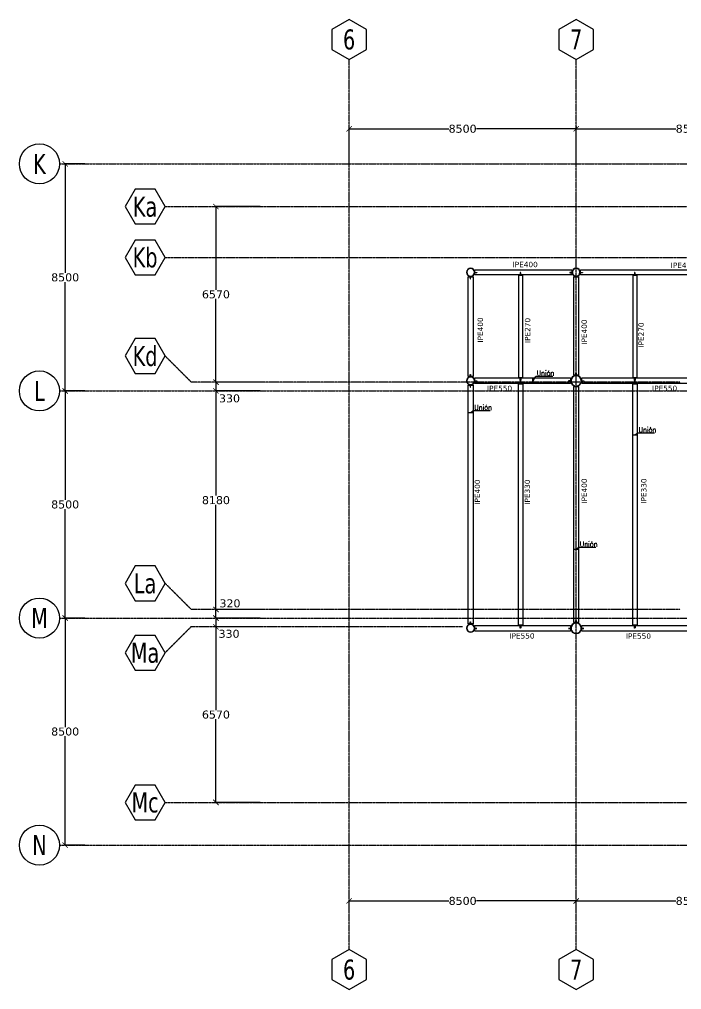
# Model space of a CAD drawing. Header units: millimetres. Extents: x -12345 to 95575, y -10708 to 31862.
# Drawn here: x -12345 to 12448, y -5407 to 30907 of the extents above; entities that cross this region are included whole.
import ezdxf
from ezdxf.enums import TextEntityAlignment as Align

# ---------------------------------------------------------------- set-up
doc = ezdxf.new("R2010")
doc.units = ezdxf.units.MM
doc.header["$LTSCALE"] = 0.95
doc.linetypes.add('DXK_LINE_DOT3', pattern=[5.9187, 2.979, -0.9799, 0.9799, -0.9799])
for name, color, linetype in [('COTAS', 8, 'Continuous'), ('HCB-EJES', 1, 'Continuous'), ('HCB-ROTULOS', 2, 'Continuous'), ('UNIÒN', 6, 'Continuous'), ('VIEW', 255, 'Continuous')]:
    doc.layers.add(name, color=color, linetype=linetype)
for name, color, linetype, lineweight in [('E_COLUMNAS-1', 1, 'Continuous', 25), ('E_COLUMNAS-3', 1, 'Continuous', 35), ('E_TEXTO', 3, 'Continuous', 9), ('HCB_VIGAS', 4, 'Continuous', 25), ('S-COLS-HDLN-2', 52, 'Continuous', 9)]:
    doc.layers.add(name, color=color, linetype=linetype, lineweight=lineweight)
doc.styles.add('CNI_COTAS', font='romans.shx', dxfattribs={"width": 0.8})
doc.styles.add('VERDANA', font='verdana.ttf')
doc.dimstyles.new('1.125', dxfattribs={"dimscale": 0, "dimtxt": 300, "dimasz": 200, "dimexe": 4, "dimexo": 4, "dimgap": 15, "dimtad": 0, "dimdec": 0, "dimzin": 4, "dimdsep": 46, "dimtxsty": 'VERDANA', "dimblk": 'ARCHTICK', "dimcen": -10, "dimclrd": 256, "dimclrt": 3, "dimadec": 0, "dimazin": 0, "dimtfac": 1, "dimtdec": 0, "dimtmove": 2, "dimatfit": 0, "dimldrblk": 'OBLIQUE', "dimfxl": 0.05, "dimtolj": 1, "dimtzin": 0, "dimarcsym": 0})
doc.dimstyles.new('UNIÒN', dxfattribs={"dimscale": 0, "dimtxt": 200, "dimasz": 60, "dimexe": 4, "dimexo": 4, "dimgap": 15, "dimtad": 1, "dimdec": 0, "dimzin": 4, "dimdsep": 46, "dimtxsty": 'CNI_COTAS', "dimcen": -0.09, "dimclrd": 6, "dimclrt": 3, "dimadec": 0, "dimazin": 0, "dimtfac": 1, "dimtdec": 0, "dimtmove": 2, "dimatfit": 0, "dimfxl": 0.05, "dimtolj": 1, "dimtzin": 0, "dimarcsym": 0})

# ---------------------------------------------------------------- blocks, each defined once
blk = doc.blocks.new('EST_SCM_COLUMNA-METALICA-SECCION-CIRCULAR - EST_SCM_COLUMNA-TUBULAR-CIRCULAR_PTEØ_12__e_10_3mm-V39-_18_00m_N_E_-NIVEL-5 DOC')
at = {"layer": 'S-COLS-HDLN-2'}
h = blk.add_hatch(dxfattribs=at)
h.set_pattern_fill('FP_24', color=256, style=0, pattern_type=2)
h.set_pattern_definition([(135, (74.162, -162.103), (-0.15909903, -0.15909903), [])])
h.paths.add_polyline_path([(0.02, -0.151), (0.022, -0.151), (0.063, -0.139), (0.1, -0.115), (0.128, -0.082), (0.147, -0.037), (0.152, 0), (0.146, 0.043), (0.128, 0.082), (0.1, 0.115), (0.059, 0.14), (0.02, 0.151), (-0.022, 0.151), (-0.063, 0.139), (-0.1, 0.115), (-0.131, 0.077), (-0.147, 0.04), (-0.152, -0.002), (-0.144, -0.048), (-0.128, -0.082), (-0.1, -0.115), (-0.059, -0.14), (-0.019, -0.151), (0.019, -0.151)])
h.paths.add_polyline_path([(0, -0.141), (-0.02, -0.141), (-0.063, -0.127), (-0.093, -0.107), (-0.12, -0.077), (-0.136, -0.04), (-0.142, 0), (-0.135, 0.043), (-0.117, 0.08), (-0.093, 0.107), (-0.059, 0.129), (-0.02, 0.141), (0.022, 0.14), (0.063, 0.127), (0.093, 0.107), (0.12, 0.077), (0.136, 0.04), (0.142, -0.002), (0.136, -0.04), (0.12, -0.077), (0.09, -0.109), (0.054, -0.131), (0.019, -0.141)])
at = {"layer": 'E_COLUMNAS-1'}
for radius, start, end in [(0.152, 360, 180), (0.152, 180, 360), (0.142, 0, 180), (0.142, 180, 0)]:
    blk.add_arc((0, 0), radius, start, end, dxfattribs=at)
blk = doc.blocks.new('EST_SCM_COLUMNA-METALICA-SECCION-CIRCULAR - EST_SCM_COLUMNA-TUBULAR-CIRCULAR_PTEØ_12__e_10_3mm-V46-_18_00m_N_E_-NIVEL-5 DOC')
at = {"layer": 'S-COLS-HDLN-2'}
h = blk.add_hatch(dxfattribs=at)
h.set_pattern_fill('FP_32', color=256, style=0, pattern_type=2)
h.set_pattern_definition([(135, (78.114, -162.102), (-0.15909903, -0.15909903), [])])
h.paths.add_polyline_path([(-0.02, -0.151), (0.022, -0.151), (0.063, -0.139), (0.1, -0.115), (0.128, -0.082), (0.147, -0.037), (0.152, 0), (0.146, 0.043), (0.128, 0.082), (0.1, 0.115), (0.059, 0.14), (0.02, 0.151), (-0.022, 0.151), (-0.063, 0.139), (-0.1, 0.115), (-0.131, 0.077), (-0.147, 0.04), (-0.152, 0), (-0.146, -0.043), (-0.128, -0.082), (-0.1, -0.115), (-0.059, -0.14), (-0.022, -0.151)])
h.paths.add_polyline_path([(-0.02, -0.141), (-0.063, -0.127), (-0.093, -0.107), (-0.12, -0.077), (-0.136, -0.04), (-0.142, 0), (-0.135, 0.043), (-0.12, 0.077), (-0.093, 0.107), (-0.059, 0.129), (-0.02, 0.141), (0.022, 0.14), (0.063, 0.127), (0.093, 0.107), (0.12, 0.077), (0.136, 0.04), (0.142, -0.002), (0.136, -0.04), (0.12, -0.077), (0.09, -0.109), (0.054, -0.131), (0.014, -0.141), (-0.019, -0.141)])
at = {"layer": 'E_COLUMNAS-1'}
for radius, start, end in [(0.152, 360, 180), (0.152, 180, 360), (0.142, 0, 180), (0.142, 180, 0)]:
    blk.add_arc((0, 0), radius, start, end, dxfattribs=at)
blk = doc.blocks.new('EST_SCM_COLUMNA-METALICA-SECCION-CIRCULAR - EST_SCM_COLUMNA-TUBULAR-CIRCULAR_PTEØ_12__e_10_3mm-2693045-_18_00m_N_E_-NIVEL-5 DOC')
at = {"layer": 'S-COLS-HDLN-2'}
h = blk.add_hatch(dxfattribs=at)
h.set_pattern_fill('FP_33', color=256, style=0, pattern_type=2)
h.set_pattern_definition([(135, (78.114, -158.043), (-0.15909903, -0.15909903), [])])
h.paths.add_polyline_path([(0.02, -0.151), (0.022, -0.151), (0.063, -0.139), (0.1, -0.115), (0.128, -0.082), (0.147, -0.04), (0.152, 0), (0.146, 0.043), (0.128, 0.082), (0.1, 0.115), (0.059, 0.14), (0.019, 0.151), (-0.022, 0.151), (-0.063, 0.139), (-0.1, 0.115), (-0.131, 0.077), (-0.147, 0.04), (-0.152, 0), (-0.146, -0.043), (-0.128, -0.082), (-0.1, -0.115), (-0.059, -0.14), (-0.02, -0.151)])
h.paths.add_polyline_path([(-0.02, -0.141), (-0.063, -0.127), (-0.093, -0.107), (-0.12, -0.077), (-0.136, -0.04), (-0.142, 0), (-0.135, 0.043), (-0.12, 0.077), (-0.09, 0.109), (-0.054, 0.131), (-0.014, 0.141), (0.022, 0.14), (0.063, 0.127), (0.095, 0.105), (0.12, 0.077), (0.137, 0.037), (0.142, 0), (0.136, -0.04), (0.12, -0.077), (0.09, -0.109), (0.054, -0.131), (0.02, -0.141)])
at = {"layer": 'E_COLUMNAS-1'}
for radius, start, end in [(0.152, 360, 180), (0.152, 180, 360), (0.142, 0, 180), (0.142, 180, 0)]:
    blk.add_arc((0, 0), radius, start, end, dxfattribs=at)
blk = doc.blocks.new('EST_SCM_COLUMNA-METALICA-SECCION-CIRCULAR - EST_SCM_COLUMNA-TUBULAR-CIRCULAR_PTEØ_12__e_10_3mm-V47-_18_00m_N_E_-NIVEL-5 DOC')
at = {"layer": 'S-COLS-HDLN-2'}
h = blk.add_hatch(dxfattribs=at)
h.set_pattern_fill('FP_34', color=256, style=0, pattern_type=2)
h.set_pattern_definition([(135, (78.114, -148.783), (-0.15909903, -0.15909903), [])])
h.paths.add_polyline_path([(-0.02, -0.151), (0.022, -0.151), (0.063, -0.139), (0.1, -0.115), (0.13, -0.079), (0.147, -0.04), (0.152, 0), (0.146, 0.043), (0.128, 0.082), (0.1, 0.115), (0.059, 0.14), (0.019, 0.151), (-0.022, 0.151), (-0.063, 0.139), (-0.1, 0.115), (-0.131, 0.077), (-0.147, 0.04), (-0.152, 0), (-0.146, -0.043), (-0.128, -0.082), (-0.1, -0.115), (-0.059, -0.14), (-0.022, -0.151)])
h.paths.add_polyline_path([(0.02, -0.141), (-0.02, -0.141), (-0.063, -0.127), (-0.093, -0.107), (-0.12, -0.077), (-0.136, -0.04), (-0.142, 0), (-0.135, 0.043), (-0.12, 0.077), (-0.088, 0.11), (-0.054, 0.131), (-0.014, 0.141), (0.022, 0.14), (0.063, 0.127), (0.095, 0.105), (0.12, 0.077), (0.137, 0.037), (0.142, 0), (0.136, -0.04), (0.117, -0.08), (0.093, -0.107), (0.059, -0.129), (0.022, -0.14)])
at = {"layer": 'E_COLUMNAS-1'}
for radius, start, end in [(0.152, 360, 180), (0.152, 180, 360), (0.142, 0, 180), (0.142, 180, 0)]:
    blk.add_arc((0, 0), radius, start, end, dxfattribs=at)
blk = doc.blocks.new('EST_SCM_COLUMNA-METALICA-SECCION-CIRCULAR - EST_SCM_COLUMNA-TUBULAR-CIRCULAR_PTEØ_16__e_12_7mm-V52-_18_00m_N_E_-NIVEL-5 DOC')
at = {"layer": 'S-COLS-HDLN-2'}
h = blk.add_hatch(dxfattribs=at)
h.set_pattern_fill('FP_40', color=256, style=0, pattern_type=2)
h.set_pattern_definition([(315, (-74.162, 158.043), (0.15909903, 0.15909903), [])])
h.paths.add_polyline_path([(0.024, 0.202), (-0.024, 0.202), (-0.077, 0.188), (-0.115, 0.167), (-0.152, 0.135), (-0.18, 0.094), (-0.198, 0.046), (-0.203, 0), (-0.197, -0.05), (-0.18, -0.094), (-0.152, -0.135), (-0.115, -0.167), (-0.068, -0.191), (-0.023, -0.202), (0.024, -0.202), (0.072, -0.19), (0.117, -0.166), (0.152, -0.135), (0.182, -0.089), (0.198, -0.046), (0.203, 0), (0.197, 0.05), (0.18, 0.094), (0.152, 0.135), (0.115, 0.167), (0.068, 0.191), (0.046, 0.196)])
h.paths.add_polyline_path([(0.023, 0.189), (0.072, 0.176), (0.108, 0.157), (0.143, 0.126), (0.169, 0.089), (0.185, 0.046), (0.191, 0), (0.184, -0.049), (0.165, -0.094), (0.143, -0.126), (0.108, -0.157), (0.068, -0.178), (0.023, -0.189), (-0.024, -0.189), (-0.068, -0.178), (-0.108, -0.157), (-0.144, -0.124), (-0.169, -0.089), (-0.185, -0.046), (-0.19, 0), (-0.185, 0.046), (-0.169, 0.089), (-0.143, 0.126), (-0.107, 0.157), (-0.068, 0.178), (-0.023, 0.189), (0, 0.189)])
at = {"layer": 'E_COLUMNAS-1'}
for radius, start, end in [(0.203, 0, 180), (0.203, 180, 0), (0.191, 360, 180), (0.191, 180, 360)]:
    blk.add_arc((0, 0), radius, start, end, dxfattribs=at)
blk = doc.blocks.new('EST_SCM_COLUMNA-METALICA-SECCION-CIRCULAR - EST_SCM_COLUMNA-TUBULAR-CIRCULAR_PTEØ_16__e_12_7mm-V53-_18_00m_N_E_-NIVEL-5 DOC')
at = {"layer": 'S-COLS-HDLN-2'}
h = blk.add_hatch(dxfattribs=at)
h.set_pattern_fill('FP_41', color=256, style=0, pattern_type=2)
h.set_pattern_definition([(315, (-74.162, 148.783), (0.15909903, 0.15909903), [])])
h.paths.add_polyline_path([(-0.023, 0.202), (-0.024, 0.202), (-0.072, 0.19), (-0.115, 0.167), (-0.152, 0.135), (-0.18, 0.094), (-0.197, 0.049), (-0.203, 0), (-0.197, -0.05), (-0.18, -0.094), (-0.152, -0.135), (-0.115, -0.167), (-0.068, -0.191), (-0.023, -0.202), (0.024, -0.202), (0.072, -0.19), (0.117, -0.166), (0.152, -0.135), (0.182, -0.089), (0.198, -0.046), (0.203, 0), (0.197, 0.05), (0.18, 0.094), (0.152, 0.135), (0.109, 0.171), (0.068, 0.191), (0.023, 0.202)])
h.paths.add_polyline_path([(0.023, 0.189), (0.072, 0.176), (0.108, 0.157), (0.143, 0.126), (0.169, 0.089), (0.185, 0.046), (0.191, 0), (0.184, -0.049), (0.165, -0.094), (0.143, -0.126), (0.108, -0.157), (0.068, -0.178), (0.023, -0.189), (-0.024, -0.189), (-0.068, -0.178), (-0.108, -0.157), (-0.143, -0.126), (-0.169, -0.089), (-0.185, -0.046), (-0.19, 0), (-0.185, 0.046), (-0.169, 0.089), (-0.143, 0.126), (-0.108, 0.157), (-0.068, 0.178), (-0.023, 0.189)])
at = {"layer": 'E_COLUMNAS-1'}
for radius, start, end in [(0.203, 0, 180), (0.203, 180, 0), (0.191, 360, 180), (0.191, 180, 360)]:
    blk.add_arc((0, 0), radius, start, end, dxfattribs=at)
blk = doc.blocks.new('_ArchTick')
at = {"color": 0, "linetype": 'ByBlock', "const_width": 0.15}
blk.add_lwpolyline([(-0.5, -0.5), (0.5, 0.5)], dxfattribs=at)
blk = doc.blocks.new('*D167')
at = {"layer": 'COTAS', "color": 0, "lineweight": -2, "transparency": 16777216}
for p, q in [((0, 25504), (0, 26817)), ((8500, 25504), (8500, 26817))]:
    blk.add_line(p, q, dxfattribs=at)
at = {"layer": 'COTAS', "lineweight": -2, "transparency": 16777216}
for p, q in [((0, 26813), (3736, 26813)), ((8500, 26813), (4764, 26813))]:
    blk.add_line(p, q, dxfattribs=at)
at = {"layer": 'Defpoints', "color": 0, "transparency": 16777216}
for p in [(8500, 26813), (0, 25500), (8500, 25500)]:
    blk.add_point(p, dxfattribs=at)
at = {"layer": 'COTAS', "lineweight": -2, "transparency": 16777216, "xscale": 200, "yscale": 200, "zscale": 200, "rotation": 180}
blk.add_blockref('_ArchTick', (0, 26813), dxfattribs=at)
at = {"layer": 'COTAS', "lineweight": -2, "transparency": 16777216, "xscale": 200, "yscale": 200, "zscale": 200}
blk.add_blockref('_ArchTick', (8500, 26813), dxfattribs=at)
at = {"layer": 'COTAS', "color": 3, "transparency": 16777216, "insert": (4250, 26813), "char_height": 300, "attachment_point": 5, "style": 'VERDANA'}
blk.add_mtext('\\A1;8500', dxfattribs=at)
blk = doc.blocks.new('_Oblique')
at = {"color": 0, "linetype": 'ByBlock', "lineweight": -2}
blk.add_line((-0.5, -0.5), (0.5, 0.5), dxfattribs=at)
blk = doc.blocks.new('*D168')
at = {"layer": 'COTAS', "color": 0, "lineweight": -2, "transparency": 16777216}
blk.add_line((8500, 26900), (8500, 26809), dxfattribs=at)
at = {"layer": 'COTAS', "lineweight": -2, "transparency": 16777216}
for p, q in [((8500, 26813), (12236, 26813)), ((17000, 26813), (13264, 26813))]:
    blk.add_line(p, q, dxfattribs=at)
at = {"layer": 'Defpoints', "color": 0, "transparency": 16777216}
for p in [(8500, 26904), (17000, 26813), (17000, 26813)]:
    blk.add_point(p, dxfattribs=at)
at = {"layer": 'COTAS', "lineweight": -2, "transparency": 16777216, "xscale": 200, "yscale": 200, "zscale": 200, "rotation": 180}
blk.add_blockref('_ArchTick', (8500, 26813), dxfattribs=at)
at = {"layer": 'COTAS', "lineweight": -2, "transparency": 16777216, "xscale": 200, "yscale": 200, "zscale": 200}
blk.add_blockref('_ArchTick', (17000, 26813), dxfattribs=at)
at = {"layer": 'COTAS', "color": 3, "transparency": 16777216, "insert": (12750, 26813), "char_height": 300, "attachment_point": 5, "style": 'VERDANA'}
blk.add_mtext('\\A1;8500', dxfattribs=at)
blk = doc.blocks.new('*D177')
at = {"layer": 'COTAS', "color": 0, "lineweight": -2, "transparency": 16777216}
for p, q in [((-3334, 8170), (-4990, 8170)), ((-3334, 1600), (-4990, 1600))]:
    blk.add_line(p, q, dxfattribs=at)
at = {"layer": 'COTAS', "lineweight": -2, "transparency": 16777216}
for p, q in [((-4986, 8170), (-4986, 5056)), ((-4986, 1600), (-4986, 4714))]:
    blk.add_line(p, q, dxfattribs=at)
at = {"layer": 'Defpoints', "color": 0, "transparency": 16777216}
for p in [(-4986, 8170), (-3330, 8170), (-3330, 1600)]:
    blk.add_point(p, dxfattribs=at)
at = {"layer": 'COTAS', "lineweight": -2, "transparency": 16777216, "xscale": 200, "yscale": 200, "zscale": 200}
for p, rotation in [((-4986, 8170), 90), ((-4986, 1600), 270)]:
    blk.add_blockref('_ArchTick', p, dxfattribs=dict(at, rotation=rotation))
at = {"layer": 'COTAS', "color": 3, "transparency": 16777216, "insert": (-4986, 4885), "char_height": 300, "attachment_point": 5, "rotation": 0.1, "style": 'VERDANA'}
blk.add_mtext('\\A1;6570', dxfattribs=at)
blk = doc.blocks.new('*D178')
at = {"layer": 'COTAS', "color": 0, "lineweight": -2, "transparency": 16777216}
for p, q in [((-3334, 17000), (-4990, 17000)), ((-3334, 8820), (-4990, 8820))]:
    blk.add_line(p, q, dxfattribs=at)
at = {"layer": 'COTAS', "lineweight": -2, "transparency": 16777216}
for p, q in [((-4986, 17000), (-4986, 13082)), ((-4986, 8820), (-4986, 12738))]:
    blk.add_line(p, q, dxfattribs=at)
at = {"layer": 'Defpoints', "color": 0, "transparency": 16777216}
for p in [(-4986, 17000), (-3330, 17000), (-3330, 8820)]:
    blk.add_point(p, dxfattribs=at)
at = {"layer": 'COTAS', "lineweight": -2, "transparency": 16777216, "xscale": 200, "yscale": 200, "zscale": 200}
for p, rotation in [((-4986, 17000), 90), ((-4986, 8820), 270)]:
    blk.add_blockref('_ArchTick', p, dxfattribs=dict(at, rotation=rotation))
at = {"layer": 'COTAS', "color": 3, "transparency": 16777216, "insert": (-4986, 12910), "char_height": 300, "attachment_point": 5, "rotation": 0.1, "style": 'VERDANA'}
blk.add_mtext('\\A1;8180', dxfattribs=at)
blk = doc.blocks.new('*D179')
at = {"layer": 'COTAS', "color": 0, "lineweight": -2, "transparency": 16777216}
for p, q in [((-3334, 23900), (-4990, 23900)), ((-3334, 17330), (-4990, 17330))]:
    blk.add_line(p, q, dxfattribs=at)
at = {"layer": 'COTAS', "lineweight": -2, "transparency": 16777216}
for p, q in [((-4986, 23900), (-4986, 20786)), ((-4986, 17330), (-4986, 20444))]:
    blk.add_line(p, q, dxfattribs=at)
at = {"layer": 'Defpoints', "color": 0, "transparency": 16777216}
for p in [(-4986, 23900), (-3330, 23900), (-3330, 17330)]:
    blk.add_point(p, dxfattribs=at)
at = {"layer": 'COTAS', "lineweight": -2, "transparency": 16777216, "xscale": 200, "yscale": 200, "zscale": 200}
for p, rotation in [((-4986, 23900), 90), ((-4986, 17330), 270)]:
    blk.add_blockref('_ArchTick', p, dxfattribs=dict(at, rotation=rotation))
at = {"layer": 'COTAS', "color": 3, "transparency": 16777216, "insert": (-4986, 20615), "char_height": 300, "attachment_point": 5, "rotation": 0.1, "style": 'VERDANA'}
blk.add_mtext('\\A1;6570', dxfattribs=at)
blk = doc.blocks.new('*D181')
at = {"layer": 'COTAS', "color": 0, "lineweight": -2, "transparency": 16777216}
for p, q in [((0, -2507), (0, -2085)), ((8500, -2507), (8500, -2085))]:
    blk.add_line(p, q, dxfattribs=at)
at = {"layer": 'COTAS', "lineweight": -2, "transparency": 16777216}
for p, q in [((0, -2089), (3736, -2089)), ((8500, -2089), (4764, -2089))]:
    blk.add_line(p, q, dxfattribs=at)
at = {"layer": 'Defpoints', "color": 0, "transparency": 16777216}
for p in [(0, -2089), (0, -2511), (8500, -2511)]:
    blk.add_point(p, dxfattribs=at)
at = {"layer": 'COTAS', "lineweight": -2, "transparency": 16777216, "xscale": 200, "yscale": 200, "zscale": 200, "rotation": 180}
blk.add_blockref('_ArchTick', (0, -2089), dxfattribs=at)
at = {"layer": 'COTAS', "lineweight": -2, "transparency": 16777216, "xscale": 200, "yscale": 200, "zscale": 200}
blk.add_blockref('_ArchTick', (8500, -2089), dxfattribs=at)
at = {"layer": 'COTAS', "color": 3, "transparency": 16777216, "insert": (4250, -2089), "char_height": 300, "attachment_point": 5, "style": 'VERDANA'}
blk.add_mtext('\\A1;8500', dxfattribs=at)
blk = doc.blocks.new('*D182')
at = {"layer": 'COTAS', "color": 0, "lineweight": -2, "transparency": 16777216}
for p, q in [((8500, -2507), (8500, -2085)), ((17000, -2507), (17000, -2085))]:
    blk.add_line(p, q, dxfattribs=at)
at = {"layer": 'COTAS', "lineweight": -2, "transparency": 16777216}
for p, q in [((8500, -2089), (12236, -2089)), ((17000, -2089), (13264, -2089))]:
    blk.add_line(p, q, dxfattribs=at)
at = {"layer": 'Defpoints', "color": 0, "transparency": 16777216}
for p in [(8500, -2089), (8500, -2511), (17000, -2511)]:
    blk.add_point(p, dxfattribs=at)
at = {"layer": 'COTAS', "lineweight": -2, "transparency": 16777216, "xscale": 200, "yscale": 200, "zscale": 200, "rotation": 180}
blk.add_blockref('_ArchTick', (8500, -2089), dxfattribs=at)
at = {"layer": 'COTAS', "lineweight": -2, "transparency": 16777216, "xscale": 200, "yscale": 200, "zscale": 200}
blk.add_blockref('_ArchTick', (17000, -2089), dxfattribs=at)
at = {"layer": 'COTAS', "color": 3, "transparency": 16777216, "insert": (12750, -2089), "char_height": 300, "attachment_point": 5, "style": 'VERDANA'}
blk.add_mtext('\\A1;8500', dxfattribs=at)
blk = doc.blocks.new('*D191')
at = {"layer": 'COTAS', "color": 0, "lineweight": -2, "transparency": 16777216}
for p, q in [((-3334, 8500), (-4990, 8500)), ((-3334, 8170), (-4990, 8170))]:
    blk.add_line(p, q, dxfattribs=at)
at = {"layer": 'COTAS', "lineweight": -2, "transparency": 16777216}
for p, q in [((-4986, 8500), (-4986, 8700)), ((-4986, 8500), (-4986, 8170)), ((-4986, 8170), (-4986, 7970))]:
    blk.add_line(p, q, dxfattribs=at)
at = {"layer": 'Defpoints', "color": 0, "transparency": 16777216}
for p in [(-3330, 8500), (-4986, 8170), (-3330, 8170)]:
    blk.add_point(p, dxfattribs=at)
at = {"layer": 'COTAS', "lineweight": -2, "transparency": 16777216, "xscale": 200, "yscale": 200, "zscale": 200}
for p, rotation in [((-4986, 8500), 270), ((-4986, 8170), 90)]:
    blk.add_blockref('_ArchTick', p, dxfattribs=dict(at, rotation=rotation))
at = {"layer": 'COTAS', "color": 3, "transparency": 16777216, "insert": (-4494, 7909), "char_height": 300, "attachment_point": 5, "rotation": 0.1, "style": 'VERDANA'}
blk.add_mtext('\\A1;330', dxfattribs=at)
blk = doc.blocks.new('*D192')
at = {"layer": 'COTAS', "color": 0, "lineweight": -2, "transparency": 16777216}
for p, q in [((-3334, 8820), (-4990, 8820)), ((-3334, 8500), (-4990, 8500))]:
    blk.add_line(p, q, dxfattribs=at)
at = {"layer": 'COTAS', "lineweight": -2, "transparency": 16777216}
for p, q in [((-4986, 8820), (-4986, 9020)), ((-4986, 8500), (-4986, 8820)), ((-4986, 8500), (-4986, 8300))]:
    blk.add_line(p, q, dxfattribs=at)
at = {"layer": 'Defpoints', "color": 0, "transparency": 16777216}
for p in [(-4986, 8820), (-3330, 8820), (-3330, 8500)]:
    blk.add_point(p, dxfattribs=at)
at = {"layer": 'COTAS', "lineweight": -2, "transparency": 16777216, "xscale": 200, "yscale": 200, "zscale": 200}
for p, rotation in [((-4986, 8820), 270), ((-4986, 8500), 90)]:
    blk.add_blockref('_ArchTick', p, dxfattribs=dict(at, rotation=rotation))
at = {"layer": 'COTAS', "color": 3, "transparency": 16777216, "insert": (-4461, 9048), "char_height": 300, "attachment_point": 5, "rotation": 0.1, "style": 'VERDANA'}
blk.add_mtext('\\A1;320', dxfattribs=at)
blk = doc.blocks.new('*D198')
at = {"layer": 'COTAS', "lineweight": -2, "transparency": 16777216}
for p, q in [((-4986, 17330), (-4986, 17530)), ((-4986, 17330), (-4986, 17000)), ((-4986, 17000), (-4986, 16800))]:
    blk.add_line(p, q, dxfattribs=at)
at = {"layer": 'COTAS', "color": 0, "lineweight": -2, "transparency": 16777216}
for p, q in [((-3334, 17330), (-4990, 17330)), ((-3334, 17000), (-4990, 17000))]:
    blk.add_line(p, q, dxfattribs=at)
at = {"layer": 'Defpoints', "color": 0, "transparency": 16777216}
for p in [(-3330, 17330), (-4986, 17000), (-3330, 17000)]:
    blk.add_point(p, dxfattribs=at)
at = {"layer": 'COTAS', "lineweight": -2, "transparency": 16777216, "xscale": 200, "yscale": 200, "zscale": 200}
for p, rotation in [((-4986, 17330), 270), ((-4986, 17000), 90)]:
    blk.add_blockref('_ArchTick', p, dxfattribs=dict(at, rotation=rotation))
at = {"layer": 'COTAS', "color": 3, "transparency": 16777216, "insert": (-4478, 16721), "char_height": 300, "attachment_point": 5, "rotation": 0.1, "style": 'VERDANA'}
blk.add_mtext('\\A1;330', dxfattribs=at)
blk = doc.blocks.new('*D200')
at = {"layer": 'COTAS', "color": 0, "lineweight": -2, "transparency": 16777216}
for p, q in [((-9892, 25500), (-10635, 25500)), ((-9892, 17000), (-10635, 17000))]:
    blk.add_line(p, q, dxfattribs=at)
at = {"layer": 'COTAS', "lineweight": -2, "transparency": 16777216}
for p, q in [((-10631, 25500), (-10631, 21422)), ((-10631, 17000), (-10631, 21078))]:
    blk.add_line(p, q, dxfattribs=at)
at = {"layer": 'Defpoints', "color": 0, "transparency": 16777216}
for p in [(-10631, 25500), (-9888, 25500), (-9888, 17000)]:
    blk.add_point(p, dxfattribs=at)
at = {"layer": 'COTAS', "lineweight": -2, "transparency": 16777216, "xscale": 200, "yscale": 200, "zscale": 200}
for p, rotation in [((-10631, 25500), 90), ((-10631, 17000), 270)]:
    blk.add_blockref('_ArchTick', p, dxfattribs=dict(at, rotation=rotation))
at = {"layer": 'COTAS', "color": 3, "transparency": 16777216, "insert": (-10631, 21250), "char_height": 300, "attachment_point": 5, "rotation": 0.1, "style": 'VERDANA'}
blk.add_mtext('\\A1;8500', dxfattribs=at)
blk = doc.blocks.new('*D201')
at = {"layer": 'COTAS', "color": 0, "lineweight": -2, "transparency": 16777216}
for p, q in [((-9892, 17000), (-10635, 17000)), ((-9892, 8500), (-10635, 8500))]:
    blk.add_line(p, q, dxfattribs=at)
at = {"layer": 'COTAS', "lineweight": -2, "transparency": 16777216}
for p, q in [((-10631, 17000), (-10631, 12922)), ((-10631, 8500), (-10631, 12578))]:
    blk.add_line(p, q, dxfattribs=at)
at = {"layer": 'Defpoints', "color": 0, "transparency": 16777216}
for p in [(-9888, 17000), (-10631, 8500), (-9888, 8500)]:
    blk.add_point(p, dxfattribs=at)
at = {"layer": 'COTAS', "lineweight": -2, "transparency": 16777216, "xscale": 200, "yscale": 200, "zscale": 200}
for p, rotation in [((-10631, 17000), 90), ((-10631, 8500), 270)]:
    blk.add_blockref('_ArchTick', p, dxfattribs=dict(at, rotation=rotation))
at = {"layer": 'COTAS', "color": 3, "transparency": 16777216, "insert": (-10631, 12750), "char_height": 300, "attachment_point": 5, "rotation": 0.1, "style": 'VERDANA'}
blk.add_mtext('\\A1;8500', dxfattribs=at)
blk = doc.blocks.new('*D202')
at = {"layer": 'COTAS', "color": 0, "lineweight": -2, "transparency": 16777216}
for p, q in [((-9892, 8500), (-10635, 8500)), ((-9892, 0), (-10635, 0))]:
    blk.add_line(p, q, dxfattribs=at)
at = {"layer": 'COTAS', "lineweight": -2, "transparency": 16777216}
for p, q in [((-10631, 8500), (-10631, 4422)), ((-10631, 0), (-10631, 4078))]:
    blk.add_line(p, q, dxfattribs=at)
at = {"layer": 'Defpoints', "color": 0, "transparency": 16777216}
for p in [(-10631, 8500), (-9888, 8500), (-9888, 0)]:
    blk.add_point(p, dxfattribs=at)
at = {"layer": 'COTAS', "lineweight": -2, "transparency": 16777216, "xscale": 200, "yscale": 200, "zscale": 200}
for p, rotation in [((-10631, 8500), 90), ((-10631, 0), 270)]:
    blk.add_blockref('_ArchTick', p, dxfattribs=dict(at, rotation=rotation))
at = {"layer": 'COTAS', "color": 3, "transparency": 16777216, "insert": (-10631, 4250), "char_height": 300, "attachment_point": 5, "rotation": 0.1, "style": 'VERDANA'}
blk.add_mtext('\\A1;8500', dxfattribs=at)

msp = doc.modelspace()

# ---------------------------------------------------------------- linework, layer by layer
at = {"layer": 'HCB-EJES', "linetype": 'DXK_LINE_DOT3'}
for p, q in [((0, -3906.8), (0, 29407)), ((8500, -3906.8), (8500, 29407)), ((-10844.5, 25500), (94075, 25500)), ((-6888.4, 23900.1), (90118.8, 23900.1)), ((-6888.4, 22000), (90118.8, 22000)), ((-10844.5, 17000), (94075, 17000)), ((-10844.5, 8500), (94075, 8500)), ((-6888.4, 1600), (90118.8, 1600)), ((-10844.5, 0), (94075, 0))]:
    msp.add_line(p, q, dxfattribs=at)
for points in [[(12399.2, 17330), (-5909.3, 17330), (-6888.4, 18309)], [(12399.2, 17330), (-5909.3, 17330), (-6888.4, 18309)], [(12399.2, 8820), (-5909.3, 8820), (-6888.4, 9799)], [(12399.2, 8820), (-5909.3, 8820), (-6888.4, 9799)], [(4250, 8170), (-5919.3, 8170), (-6888.4, 7201)], [(4250, 8170), (-5919.3, 8170), (-6888.4, 7201)]]:
    msp.add_lwpolyline(points, dxfattribs=at)
at = {"layer": 'HCB-ROTULOS', "color": 40, "linetype": 'ByBlock', "true_color": 0xf8d731}
for points in [[(-649.5, 29782), (0, 29407), (649.5, 29782), (649.5, 30532), (0, 30907), (-649.5, 30532)], [(7850.5, 29782), (8500, 29407), (9149.5, 29782), (9149.5, 30532), (8500, 30907), (7850.5, 30532)], [(-8013.4, 23250.6), (-7263.4, 23250.6), (-6888.4, 23900.1), (-7263.4, 24549.6), (-8013.4, 24549.6), (-8388.4, 23900.1)], [(-8013.4, 21350.5), (-7263.4, 21350.5), (-6888.4, 22000), (-7263.4, 22649.5), (-8013.4, 22649.5), (-8388.4, 22000)], [(-8013.4, 17659.5), (-7263.4, 17659.5), (-6888.4, 18309), (-7263.4, 18958.6), (-8013.4, 18958.6), (-8388.4, 18309)], [(-8013.4, 9149.5), (-7263.4, 9149.5), (-6888.4, 9799), (-7263.4, 10448.6), (-8013.4, 10448.6), (-8388.4, 9799)], [(-8013.4, 6551.4), (-7263.4, 6551.4), (-6888.4, 7201), (-7263.4, 7850.5), (-8013.4, 7850.5), (-8388.4, 7201)], [(-8013.4, 950.5), (-7263.4, 950.5), (-6888.4, 1600), (-7263.4, 2249.5), (-8013.4, 2249.5), (-8388.4, 1600)], [(-649.5, -5031.8), (0, -5406.8), (649.5, -5031.8), (649.5, -4281.8), (0, -3906.8), (-649.5, -4281.8)], [(7850.5, -5031.8), (8500, -5406.8), (9149.5, -5031.8), (9149.5, -4281.8), (8500, -3906.8), (7850.5, -4281.8)]]:
    msp.add_lwpolyline(points, close=True, dxfattribs=at)
for centre in [(-11594.5, 25500), (-11594.5, 17000), (-11594.5, 8500), (-11594.5, 0)]:
    msp.add_circle(centre, 750, dxfattribs=at)
at = {"layer": 'HCB_VIGAS'}
for points in [[(4786.6, 21425.7), (4700.9, 21425.7), (4700.9, 21435.7), (4786.6, 21435.7), (4786.6, 21425.7)], [(6416.5, 21350.1), (6416.5, 21435.8), (6406.5, 21435.8), (6406.5, 21350.1), (6416.5, 21350.1)], [(8262, 21425.8), (8347.7, 21425.8), (8347.7, 21435.8), (8262, 21435.8), (8262, 21425.8)], [(8738, 21425.8), (8652.3, 21425.8), (8652.3, 21435.8), (8738, 21435.8), (8738, 21425.8)], [(10696.9, 21350.1), (10696.9, 21435.8), (10686.9, 21435.8), (10686.9, 21350.1), (10696.9, 21350.1)], [(4544.3, 21202), (4544.3, 21287.7), (4534.3, 21287.7), (4534.3, 21202), (4544.3, 21202)], [(8495.7, 21202), (8495.7, 21287.7), (8485.7, 21287.7), (8485.7, 21202), (8495.7, 21202)], [(4544.3, 17618.2), (4544.3, 17532.5), (4534.3, 17532.5), (4534.3, 17618.2), (4544.3, 17618.2)], [(6417.8, 17471.3), (6417.8, 17385.6), (6407.8, 17385.6), (6407.8, 17485.1), (6417.8, 17485.1)], [(8495.7, 17669), (8495.7, 17583.3), (8485.7, 17583.3), (8485.7, 17669), (8495.7, 17669)], [(10696.9, 17485.1), (10696.9, 17385.8), (10686.9, 17385.8), (10686.9, 17485.1), (10696.9, 17485.1)], [(4544.3, 17142), (4544.3, 17227.7), (4534.3, 17227.7), (4534.3, 17142), (4544.3, 17142)], [(4786.6, 17364.5), (4700.9, 17364.5), (4700.9, 17374.5), (4786.6, 17374.5), (4786.6, 17364.5)], [(6416.4, 17288.9), (6416.4, 17374.5), (6406.7, 17374.5), (6406.7, 17275.1), (6416.4, 17275.1)], [(8211.4, 17364.5), (8297.1, 17364.5), (8297.1, 17374.5), (8211.4, 17374.5), (8211.4, 17364.5)], [(8495.7, 17091.3), (8495.7, 17177), (8485.7, 17177), (8485.7, 17091.3), (8495.7, 17091.3)], [(8789, 17364.5), (8703.3, 17364.5), (8703.3, 17374.5), (8789, 17374.5), (8789, 17364.5)], [(10696.6, 17275.1), (10696.6, 17374.6), (10686.9, 17374.6), (10686.9, 17275.1), (10696.6, 17275.1)], [(4544.3, 8358.2), (4544.3, 8272.5), (4534.3, 8272.5), (4534.3, 8358.2), (4544.3, 8358.2)], [(8495.7, 8409), (8495.7, 8323.3), (8485.7, 8323.3), (8485.7, 8409), (8495.7, 8409)], [(4786.6, 8104.6), (4700.9, 8104.6), (4700.9, 8114.6), (4786.6, 8114.6), (4786.6, 8104.6)], [(6418.2, 8211.4), (6418.2, 8125.7), (6408.5, 8125.7), (6408.5, 8225.2), (6418.2, 8225.2)], [(8211.4, 8104.5), (8297.1, 8104.5), (8297.1, 8114.5), (8211.4, 8114.5), (8211.4, 8104.5)], [(8789, 8104.5), (8703.3, 8104.5), (8703.3, 8114.5), (8789, 8114.5), (8789, 8104.5)], [(10696.7, 8211.4), (10696.7, 8125.7), (10687, 8125.7), (10687, 8225.2), (10696.7, 8225.2)]]:
    msp.add_lwpolyline(points, dxfattribs=at)
for points in [[(4711, 21530.1), (8337.8, 21530.1), (8337.8, 21350.1), (4711, 21350.1)], [(6416.5, 21340.1), (6423.6, 21340.1), (6423.6, 21425.7), (6416.5, 21425.7)], [(8662.6, 21530.1), (17100, 21530.1), (17100, 21350.1), (8662.6, 21350.1)], [(10696.6, 21340.1), (10703.7, 21340.1), (10703.7, 21425.8), (10696.6, 21425.8)], [(4638.6, 21277.7), (4638.6, 17542.5), (4458.6, 17542.5), (4458.6, 21277.7)], [(6488.8, 21340.1), (6488.8, 17495.1), (6353.8, 17495.1), (6353.8, 21340.1)], [(8590.2, 21277.7), (8590.7, 17593.4), (8410.7, 17593.4), (8410.2, 21277.7)], [(10767.7, 21340.1), (10767.7, 17495.1), (10632.7, 17495.1), (10632.7, 21340.1)], [(4711, 17485.1), (8287, 17485.1), (8287, 17275.1), (4711, 17275.1)], [(6417.8, 17495.1), (6424.9, 17495.1), (6424.9, 17395.6), (6417.8, 17395.6)], [(8713.4, 17485.1), (18000, 17485.1), (18000, 17275.1), (8713.4, 17275.1)], [(10696.6, 17495.1), (10703.7, 17495.1), (10703.7, 17395.7), (10696.6, 17395.7)], [(4638.6, 17217.7), (4638.6, 8282.5), (4458.6, 8282.5), (4458.6, 17217.7)], [(6501.7, 17265.1), (6501.8, 8235.2), (6341.8, 8235.2), (6341.7, 17265.1)], [(6416.4, 17265.1), (6423.5, 17265.1), (6423.5, 17364.7), (6416.4, 17364.7)], [(8590.2, 17167), (8590.2, 8333.3), (8410.2, 8333.3), (8410.2, 17167)], [(10780.2, 17265.1), (10780.3, 8235.2), (10620.3, 8235.2), (10620.2, 17265.1)], [(10696.6, 17265.1), (10703.7, 17265.1), (10703.7, 17364.7), (10696.6, 17364.7)], [(4711, 8225.1), (8287, 8225.2), (8287, 8015.2), (4711, 8015.1)], [(6418.2, 8235.2), (6425.3, 8235.2), (6425.3, 8135.5), (6418.2, 8135.5)], [(8713.4, 8225.2), (18000, 8225.2), (18000, 8015.2), (8713.4, 8015.2)], [(10696.7, 8235.2), (10703.8, 8235.2), (10703.8, 8135.6), (10696.7, 8135.6)]]:
    msp.add_lwpolyline(points, close=True, dxfattribs=at)
at = {"layer": 'UNIÒN'}
for points in [[(6879.6, 17275.1), (6879.6, 17485.1)], [(4458.6, 16193.8), (4638.6, 16193.8)], [(10620.2, 15359.2), (10780.2, 15359.2)], [(8410.2, 11079), (8590.2, 11079)]]:
    msp.add_lwpolyline(points, dxfattribs=at)
at = {"layer": 'UNIÒN', "color": 2, "const_width": 25}
for points in [[(6879.6, 17367, 1), (6879.6, 17392, 1)], [(4535.9, 16193.8, 1), (4560.9, 16193.8, 1)], [(10688.7, 15359.2, 1), (10713.7, 15359.2, 1)], [(8487.5, 11079, 1), (8512.5, 11079, 1)]]:
    msp.add_lwpolyline(points, format="xyb", close=True, dxfattribs=at)
at = {"layer": 'VIEW'}
msp.add_line((6418, 17275.1), (6418, 17264), dxfattribs=at)

# ---------------------------------------------------------------- block references
at = {"layer": 'E_COLUMNAS-3', "xscale": 1000.000000001404, "yscale": 1000.000000001404, "zscale": 1000.000000001404}
for name, p in [('EST_SCM_COLUMNA-METALICA-SECCION-CIRCULAR - EST_SCM_COLUMNA-TUBULAR-CIRCULAR_PTEØ_12__e_10_3mm-V46-_18_00m_N_E_-NIVEL-5 DOC', (4548.6, 21440.1)), ('EST_SCM_COLUMNA-METALICA-SECCION-CIRCULAR - EST_SCM_COLUMNA-TUBULAR-CIRCULAR_PTEØ_12__e_10_3mm-V39-_18_00m_N_E_-NIVEL-5 DOC', (8500.2, 21440.1)), ('EST_SCM_COLUMNA-METALICA-SECCION-CIRCULAR - EST_SCM_COLUMNA-TUBULAR-CIRCULAR_PTEØ_12__e_10_3mm-2693045-_18_00m_N_E_-NIVEL-5 DOC', (4548.6, 17380.1)), ('EST_SCM_COLUMNA-METALICA-SECCION-CIRCULAR - EST_SCM_COLUMNA-TUBULAR-CIRCULAR_PTEØ_12__e_10_3mm-V47-_18_00m_N_E_-NIVEL-5 DOC', (4548.6, 8120.1))]:
    msp.add_blockref(name, p, dxfattribs=at)
at = {"layer": 'E_COLUMNAS-3', "xscale": 1000.000000001404, "yscale": 1000.000000001404, "zscale": 1000.000000001404, "rotation": 180}
for name, p in [('EST_SCM_COLUMNA-METALICA-SECCION-CIRCULAR - EST_SCM_COLUMNA-TUBULAR-CIRCULAR_PTEØ_16__e_12_7mm-V52-_18_00m_N_E_-NIVEL-5 DOC', (8500.2, 17380.2)), ('EST_SCM_COLUMNA-METALICA-SECCION-CIRCULAR - EST_SCM_COLUMNA-TUBULAR-CIRCULAR_PTEØ_16__e_12_7mm-V53-_18_00m_N_E_-NIVEL-5 DOC', (8500.2, 8120.1))]:
    msp.add_blockref(name, p, dxfattribs=at)

# ---------------------------------------------------------------- texts
at = {"layer": 'E_TEXTO', "style": 'VERDANA'}
for s, p in [('IPE400', (6590.8, 21633.1)), ('IPE400', (12510.8, 21603.1)), ('IPE550', (5630.8, 17000)), ('IPE550', (11810.8, 17000)), ('IPE550', (6470.8, 7733.1)), ('IPE550', (10830.8, 7723.1))]:
    msp.add_text(s, height=200, dxfattribs=at).set_placement(p, align=Align.CENTER)
for s, p in [('IPE400', (5010.8, 19283.1)), ('IPE270', (6780.8, 19263.1)), ('IPE400', (8900.8, 19203.1)), ('IPE270', (11030.8, 19093.1)), ('IPE400', (4900.8, 13213.1)), ('IPE330', (6770.8, 13213.1)), ('IPE400', (8900.8, 13253.1)), ('IPE330', (11130.8, 13253.1))]:
    msp.add_text(s, height=200, rotation=90, dxfattribs=at).set_placement(p, align=Align.CENTER)
at = {"layer": 'HCB-ROTULOS', "color": 4, "style": 'VERDANA', "width": 0.7}
for s, p in [('6', (0, 30157)), ('7', (8500, 30157)), ('K', (-11594.5, 25500)), ('Ka', (-7638.4, 23900.1)), ('Kb', (-7638.4, 22000)), ('Kd', (-7638.4, 18309)), ('L', (-11594.5, 17000)), ('La', (-7638.4, 9799)), ('M', (-11594.5, 8500)), ('Ma', (-7638.4, 7201)), ('Mc', (-7638.4, 1600)), ('N', (-11594.5, 0)), ('6', (0, -4656.8)), ('7', (8500, -4656.8))]:
    msp.add_text(s, height=750, dxfattribs=at).set_placement(p, align=Align.MIDDLE_CENTER)
at = {"layer": 'UNIÒN', "color": 3, "char_height": 200, "attachment_point": 7, "style": 'CNI_COTAS'}
for insert in [(7021.1, 17570), (4684.7, 16284.3), (10837.5, 15449.7), (8636.3, 11169.5)]:
    msp.add_mtext('Unión', dxfattribs=dict(at, insert=insert))

# ---------------------------------------------------------------- dimensions: what is measured, and where the dimension line sits
at = {"layer": 'COTAS'}
for base, p1, p2, picture, middle in [((8500, 26813.3), (0, 25500), (8500, 25500), '*D167', (4250, 26813.3)), ((17000, 26813.3), (8500, 26903.9), (17000, 26813.3), '*D168', (12750, 26813.3)), ((0, -2089.1), (8500, -2511.2), (0, -2511.2), '*D181', (4250, -2089.1)), ((8500, -2089.1), (17000, -2511.2), (8500, -2511.2), '*D182', (12750, -2089.1))]:
    dim = msp.add_linear_dim(base=base, p1=p1, p2=p2, dimstyle='1.125', override={"dimscale": 1}, dxfattribs=at)
    dim.commit()
    dim.dimension.update_dxf_attribs({"geometry": picture, "text_midpoint": middle})
for base, p1, p2, angle, picture, middle in [((-10631.5, 25500), (-9888.4, 17000), (-9888.4, 25500), 270, '*D200', (-10631.5, 21250)), ((-4986.1, 23900.1), (-3330, 17330), (-3330, 23900.1), 270, '*D179', (-4986.1, 20615)), ((-10631.5, 8500), (-9888.4, 17000), (-9888.4, 8500), 90, '*D201', (-10631.5, 12750)), ((-4986.1, 17000), (-3330, 8820), (-3330, 17000), 270, '*D178', (-4986.1, 12910)), ((-10631.5, 8500), (-9888.4, 0), (-9888.4, 8500), 270, '*D202', (-10631.5, 4250)), ((-4986.1, 8170), (-3330, 1600), (-3330, 8170), 270, '*D177', (-4986.1, 4885))]:
    dim = msp.add_linear_dim(base=base, p1=p1, p2=p2, angle=angle, dimstyle='1.125', override={"dimscale": 1}, dxfattribs=at)
    dim.commit()
    dim.dimension.update_dxf_attribs({"geometry": picture, "text_midpoint": middle, "text_rotation": 0.1})
for base, p1, p2, angle, picture, middle in [((-4986.1, 17000), (-3330, 17330), (-3330, 17000), 90, '*D198', (-4477.7, 16721)), ((-4986.1, 8820), (-3330, 8500), (-3330, 8820), 270, '*D192', (-4460.7, 9048.4)), ((-4986.1, 8170), (-3330, 8500), (-3330, 8170), 90, '*D191', (-4494, 7908.9))]:
    dim = msp.add_linear_dim(base=base, p1=p1, p2=p2, angle=angle, dimstyle='1.125', override={"dimscale": 1}, dxfattribs=at)
    dim.commit()
    dim.dimension.update_dxf_attribs({"geometry": picture, "text_midpoint": middle, "dimtype": 160, "text_rotation": 0.1})

# ---------------------------------------------------------------- leaders
at = {"layer": 'UNIÒN', "annotation_type": 0, "has_hookline": 1, "hookline_direction": 0, "text_width": 601.9}
for points in [[(6891.3, 17384.1), (6984.6, 17555), (7006.1, 17555)], [(4553.1, 16191.4), (4648.2, 16269.3), (4669.7, 16269.3)], [(10705.8, 15356.8), (10801, 15434.7), (10822.5, 15434.7)], [(8504.7, 11076.6), (8599.8, 11154.5), (8621.3, 11154.5)]]:
    msp.add_leader(points, dimstyle='UNIÒN', override={"dimscale": 1}, dxfattribs=at)

doc.saveas('drawing.dxf')
